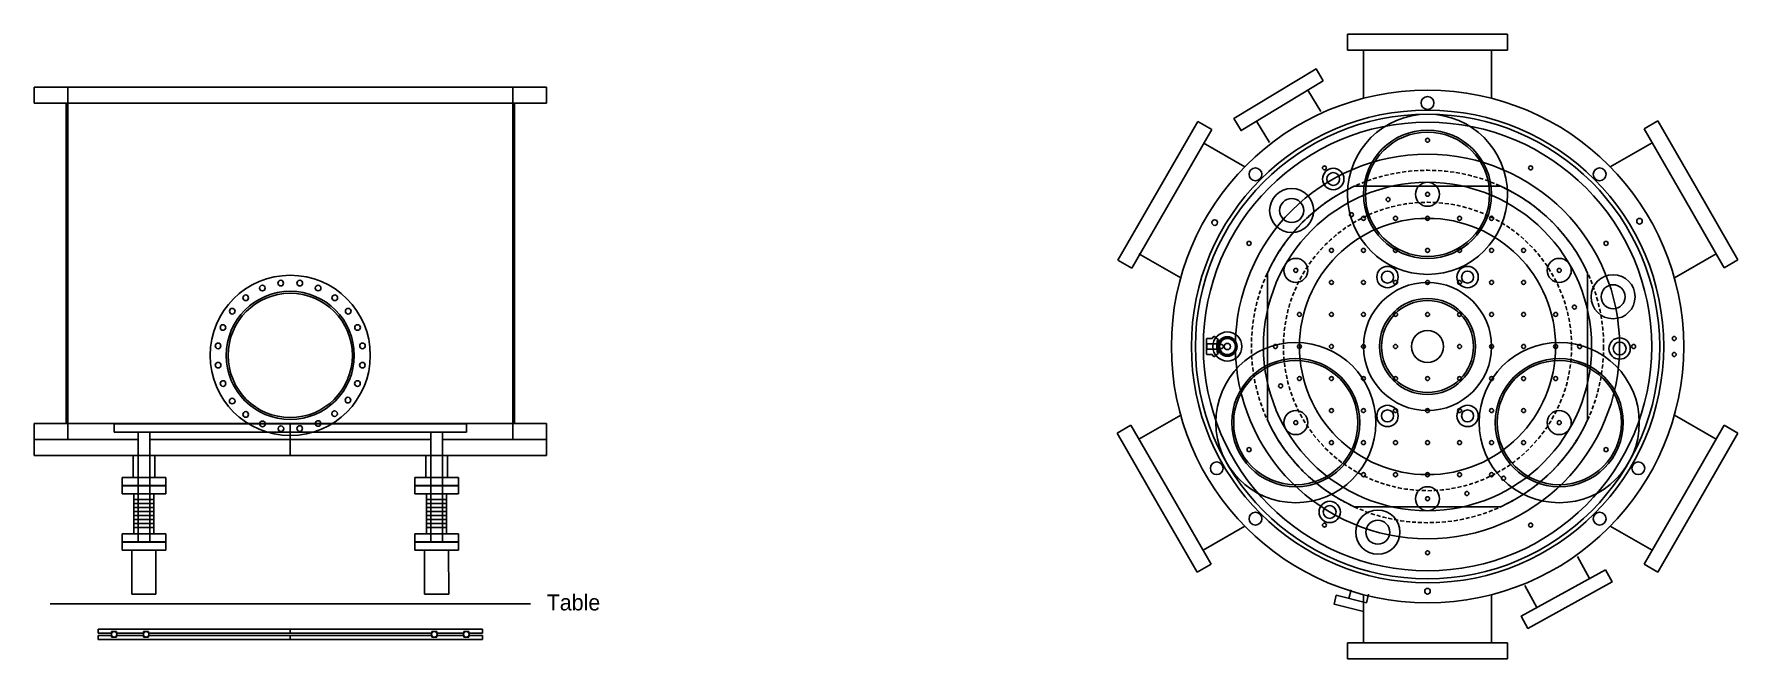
# Model space of a CAD drawing. Header units: inches. Extents: x -116 to 250, y -199 to 80.
# Drawn here: x -16.3 to 90.1, y -102.7 to -63.7 of the extents above; entities that cross this region are included whole.
import ezdxf

# ---------------------------------------------------------------- set-up
doc = ezdxf.new("R2010")
doc.units = ezdxf.units.IN
doc.header["$MEASUREMENT"] = 0
doc.linetypes.add('DASHED2', pattern=[0.375, 0.25, -0.125])
doc.linetypes.add('HIDDEN2', pattern=[0.1875, 0.125, -0.0625])

msp = doc.modelspace()

# ---------------------------------------------------------------- linework, layer by layer
at = {"color": 4}
for p, q in [((70.70465, -63.70123), (65.70465, -63.70123)), ((65.70465, -64.70123), (65.70465, -63.70123)), ((70.70465, -63.70123), (75.70465, -63.70123)), ((75.70465, -64.70123), (75.70465, -63.70123)), ((70.70465, -64.70123), (65.70465, -64.70123)), ((66.70465, -64.70123), (66.70465, -67.70929)), ((70.70465, -64.70123), (75.70465, -64.70123)), ((74.70465, -64.70123), (74.70465, -67.70929)), ((61.17296, -67.41869), (61.17296, -67.41869)), ((63.23031, -67.19837), (64.03808, -68.53587)), ((53.86797, -73.48056), (56.36797, -69.15044)), ((57.23399, -69.65044), (56.36797, -69.15044)), ((60.02031, -69.13702), (60.82808, -70.47452)), ((84.22612, -69.6211), (85.09214, -69.1211)), ((87.59214, -73.45123), (85.09214, -69.1211)), ((54.73399, -73.98056), (57.23399, -69.65044)), ((86.72612, -73.95123), (84.22612, -69.6211)), ((56.68318, -70.48712), (59.28824, -71.99116)), ((84.72612, -70.48712), (82.12106, -71.99116)), ((84.72612, -70.48712), (82.12106, -71.99116)), ((53.86797, -73.48056), (51.36797, -77.81069)), ((54.73399, -73.98056), (52.23399, -78.31069)), ((86.72612, -73.95123), (89.22612, -78.28135)), ((87.59214, -73.45123), (90.09214, -77.78135)), ((52.68318, -77.41533), (55.28824, -78.91936)), ((88.72612, -77.41533), (86.12106, -78.91936)), ((88.72612, -77.41533), (86.12106, -78.91936)), ((52.23399, -78.31069), (51.36797, -77.81069)), ((89.22612, -78.28135), (90.09214, -77.78135)), ((52.18318, -88.1211), (51.31715, -88.6211)), ((54.68318, -92.45123), (52.18318, -88.1211)), ((52.68318, -88.98712), (55.28824, -87.48309)), ((88.72612, -88.98712), (86.12106, -87.48309)), ((88.72612, -88.98712), (86.12106, -87.48309)), ((86.72612, -92.45123), (89.22612, -88.1211)), ((89.22612, -88.1211), (90.09214, -88.6211)), ((53.81715, -92.95123), (51.31715, -88.6211)), ((87.59214, -92.95123), (90.09214, -88.6211)), ((54.68318, -92.45123), (57.18318, -96.78135)), ((86.72612, -92.45123), (84.22612, -96.78135)), ((53.81715, -92.95123), (56.31715, -97.28135)), ((87.59214, -92.95123), (85.09214, -97.28135)), ((56.68318, -95.91533), (59.28824, -94.41129)), ((84.72612, -95.91533), (82.12106, -94.41129)), ((84.72612, -95.91533), (82.12106, -94.41129)), ((57.18318, -96.78135), (56.31715, -97.28135)), ((80.82636, -97.67562), (80.07193, -96.30731)), ((84.22612, -96.78135), (85.09214, -97.28135)), ((65.79606, -98.93043), (65.93349, -98.38498)), ((66.70465, -101.70123), (66.70465, -98.69316)), ((66.88697, -99.20529), (67.0244, -98.65984)), ((74.70465, -101.70123), (74.70465, -98.69316)), ((77.54244, -99.48624), (76.78801, -98.11794)), ((70.70465, -101.70123), (65.70465, -101.70123)), ((65.70465, -101.70123), (65.70465, -102.70123)), ((70.70465, -101.70123), (75.70465, -101.70123)), ((75.70465, -101.70123), (75.70465, -102.70123)), ((70.70465, -102.70123), (65.70465, -102.70123)), ((70.70465, -102.70123), (75.70465, -102.70123))]:
    msp.add_line(p, q, dxfattribs=at)
for p, q in [((-16.32858, -67.00716), (-16.32858, -68.00716)), ((-16.32858, -67.00716), (15.67142, -67.00716)), ((-16.32858, -67.00716), (15.67142, -67.00716)), ((-14.22858, -89.00716), (-14.22858, -67.00716)), ((13.57142, -89.00716), (13.57142, -67.00716)), ((15.67142, -68.00716), (15.67142, -67.00716)), ((-16.32858, -68.00716), (15.67142, -68.00716)), ((-14.32858, -88.00716), (-14.32858, -68.00716)), ((13.67142, -88.00716), (13.67142, -68.00716)), ((56.92512, -82.7091), (56.90544, -82.72879)), ((56.90544, -82.72879), (56.90544, -83.67367)), ((57.25307, -82.7091), (56.92512, -82.7091)), ((57.35977, -82.54906), (57.25307, -82.7091)), ((57.6389, -82.76914), (57.35977, -82.54906)), ((57.57473, -82.8656), (57.6389, -82.76914)), ((57.57473, -83.53685), (57.57473, -82.8656)), ((57.6389, -83.63331), (57.6389, -82.76914)), ((56.92512, -83.04375), (56.90544, -83.02406)), ((56.90544, -83.37839), (56.92512, -83.35871)), ((56.90544, -83.67367), (56.92512, -83.69335)), ((57.55504, -83.04375), (56.92512, -83.04375)), ((56.92512, -83.35871), (56.92512, -83.04375)), ((57.55504, -83.35871), (56.92512, -83.35871)), ((56.92512, -83.69335), (57.25307, -83.69335)), ((57.25307, -83.69335), (57.35977, -83.85339)), ((57.35977, -83.85339), (57.6389, -83.63331)), ((57.55504, -83.04375), (57.57473, -83.02406)), ((57.55504, -83.35871), (57.55504, -83.04375)), ((57.57473, -83.37839), (57.55504, -83.35871)), ((57.6389, -83.63331), (57.57473, -83.53685)), ((-16.32858, -88.00716), (-2.96249, -88.00716)), ((-16.32858, -88.00716), (-16.32858, -89.00716)), ((-11.32858, -88.53841), (-11.32858, -88.03841)), ((10.67142, -88.03841), (-11.32858, -88.03841)), ((-0.32858, -88.03841), (-6.40128, -88.03841)), ((-2.96249, -88.00716), (2.30534, -88.00716)), ((-0.32858, -88.03841), (5.74412, -88.03841)), ((-0.32858, -88.03841), (-0.32858, -90.00716)), ((2.30534, -88.00716), (15.67142, -88.00716)), ((10.67142, -88.03841), (10.67142, -88.53841)), ((15.67142, -88.00716), (15.67142, -89.00716)), ((-16.32858, -89.00716), (-9.82858, -89.00716)), ((-16.32858, -89.00716), (-9.82858, -89.00716)), ((-16.32858, -89.00716), (-16.32858, -90.00716)), ((-14.22858, -89.00716), (-11.32858, -89.00716)), ((-9.82858, -88.53841), (-11.32858, -88.53841)), ((-11.32858, -89.00716), (-9.82858, -89.00716)), ((-9.82858, -95.41341), (-9.82858, -88.53841)), ((-9.09858, -88.53841), (-9.82858, -88.53841)), ((-9.09858, -95.41341), (-9.09858, -88.53841)), ((10.67142, -88.53841), (-9.09858, -88.53841)), ((-9.09858, -89.00716), (8.44507, -89.00716)), ((-9.09858, -89.00716), (8.44507, -89.00716)), ((8.44952, -95.40731), (8.44474, -88.53232)), ((9.17952, -95.40681), (9.17474, -88.53181)), ((9.17507, -89.00716), (15.67142, -89.00716)), ((9.17507, -89.00716), (15.67142, -89.00716)), ((15.67142, -89.00716), (15.67142, -90.00716)), ((-16.32858, -90.00716), (15.67142, -90.00716)), ((-10.14108, -91.38216), (-10.14108, -90.00716)), ((-8.78608, -91.38216), (-8.78608, -90.00716)), ((8.13422, -91.37628), (8.13326, -90.00128)), ((9.48922, -91.37534), (9.48826, -90.00034)), ((-8.09858, -91.38216), (-10.82858, -91.38216)), ((-10.82858, -91.38216), (-10.14108, -91.38216)), ((-10.82858, -91.88216), (-10.82858, -91.38216)), ((-8.09858, -91.38216), (-8.78608, -91.38216)), ((-8.09858, -91.88216), (-8.09858, -91.38216)), ((7.44672, -91.37676), (10.17672, -91.37486)), ((7.44672, -91.37676), (8.13422, -91.37628)), ((7.44706, -91.87676), (7.44672, -91.37676)), ((10.17672, -91.37486), (9.48922, -91.37534)), ((10.17706, -91.87486), (10.17672, -91.37486)), ((-10.82858, -91.88216), (-8.09858, -91.88216)), ((-10.82858, -91.89778), (-10.82858, -91.88216)), ((-8.09858, -91.89778), (-10.82858, -91.89778)), ((-10.82858, -91.89778), (-10.82858, -92.39778)), ((-10.82858, -92.39778), (-8.09858, -92.39778)), ((-10.82858, -92.39778), (-10.08858, -92.39778)), ((-10.08858, -92.39778), (-10.08858, -94.89778)), ((-8.09858, -92.39778), (-8.83858, -92.39778)), ((-8.83858, -94.89778), (-8.83858, -92.39778)), ((-8.09858, -91.88216), (-8.09858, -91.89778)), ((-8.09858, -92.39778), (-8.09858, -91.89778)), ((10.17706, -91.87486), (7.44706, -91.87676)), ((7.44706, -91.87676), (7.44707, -91.89238)), ((7.44707, -91.89238), (10.17707, -91.89049)), ((7.44742, -92.39238), (7.44707, -91.89238)), ((10.17742, -92.39049), (7.44742, -92.39238)), ((7.44742, -92.39238), (8.18742, -92.39187)), ((8.18916, -94.89187), (8.18742, -92.39187)), ((10.17742, -92.39049), (9.43742, -92.391)), ((9.43742, -92.391), (9.43916, -94.891)), ((10.17707, -91.89049), (10.17706, -91.87486)), ((10.17707, -91.89049), (10.17742, -92.39049)), ((-10.08858, -92.75947), (-8.83858, -92.75947)), ((-10.08858, -92.75947), (-8.83858, -92.75947)), ((-10.08858, -93.00947), (-8.83858, -93.00947)), ((-10.08858, -93.25947), (-8.83858, -93.25947)), ((-10.08858, -93.50947), (-8.83858, -93.50947)), ((9.43767, -92.75269), (8.18767, -92.75356)), ((9.43767, -92.75269), (8.18767, -92.75356)), ((9.43785, -93.00269), (8.18785, -93.00356)), ((9.43802, -93.25269), (8.18802, -93.25356)), ((9.43819, -93.50269), (8.18819, -93.50356)), ((-10.08858, -93.75947), (-8.83858, -93.75947)), ((-10.08858, -94.00947), (-8.83858, -94.00947)), ((-10.08858, -94.00947), (-8.83858, -94.00947)), ((-10.08858, -94.25947), (-8.83858, -94.25947)), ((-10.08858, -94.25947), (-8.83858, -94.25947)), ((-10.08858, -94.50947), (-8.83858, -94.50947)), ((9.43837, -93.75269), (8.18837, -93.75356)), ((9.43854, -94.00269), (8.18854, -94.00356)), ((9.43854, -94.00269), (8.18854, -94.00356)), ((9.43871, -94.25269), (8.18871, -94.25356)), ((9.43871, -94.25269), (8.18871, -94.25356)), ((9.43889, -94.50269), (8.18889, -94.50356)), ((-10.08858, -94.89778), (-10.82858, -94.89778)), ((-10.82858, -94.89778), (-10.82858, -95.39778)), ((-10.82858, -95.39778), (-8.09858, -95.39778)), ((-10.82858, -95.39778), (-10.82858, -95.41341)), ((-10.82858, -95.41341), (-8.09858, -95.41341)), ((-10.82858, -95.91341), (-10.82858, -95.41341)), ((-10.82858, -95.41341), (-9.82858, -95.41341)), ((-8.83858, -94.89778), (-10.08858, -94.89778)), ((-8.09858, -95.41341), (-9.09858, -95.41341)), ((-8.09858, -94.89778), (-8.83858, -94.89778)), ((-8.09858, -95.39778), (-8.09858, -94.89778)), ((-8.09858, -95.41341), (-8.09858, -95.39778)), ((-8.09858, -95.41341), (-8.09858, -95.91341)), ((7.44916, -94.89238), (8.18916, -94.89187)), ((7.4495, -95.39238), (7.44916, -94.89238)), ((10.1795, -95.39049), (7.4495, -95.39238)), ((7.44952, -95.40801), (7.4495, -95.39238)), ((10.17952, -95.40611), (7.44952, -95.40801)), ((7.44952, -95.40801), (8.44952, -95.40731)), ((7.44952, -95.40801), (7.44986, -95.90801)), ((8.18916, -94.89187), (9.43916, -94.891)), ((10.17952, -95.40611), (9.17952, -95.40681)), ((9.43916, -94.891), (10.17916, -94.89049)), ((10.17916, -94.89049), (10.1795, -95.39049)), ((10.1795, -95.39049), (10.17952, -95.40611)), ((10.17986, -95.90611), (10.17952, -95.40611)), ((-8.09858, -95.91341), (-10.82858, -95.91341)), ((-10.82858, -95.91341), (-10.21358, -95.91341)), ((-10.21358, -95.91341), (-10.21358, -98.66341)), ((-8.09858, -95.91341), (-8.71358, -95.91341)), ((-8.71358, -98.66341), (-8.71358, -95.91341)), ((7.44986, -95.90801), (10.17986, -95.90611)), ((7.44986, -95.90801), (8.06486, -95.90758)), ((8.06677, -98.65758), (8.06486, -95.90758)), ((10.17986, -95.90611), (9.56486, -95.90654)), ((9.56486, -95.90654), (9.56677, -98.65654)), ((-10.21358, -98.66341), (-8.71358, -98.66341)), ((9.56677, -98.65654), (8.06677, -98.65758)), ((-0.32858, -99.25716), (-15.32858, -99.25716)), ((-0.32858, -99.25716), (14.67142, -99.25716)), ((-12.32858, -100.84728), (11.67142, -100.84728)), ((-12.32858, -101.09728), (-12.32858, -100.84728)), ((-11.48483, -101.09728), (-12.32858, -101.09728)), ((-11.48483, -100.99701), (-11.17233, -100.99701)), ((-11.48483, -100.99701), (-11.48483, -101.09728)), ((-11.17233, -101.09728), (-11.17233, -100.99701)), ((-9.48483, -101.09728), (-11.17233, -101.09728)), ((-9.48483, -100.99701), (-9.17233, -100.99701)), ((-9.48483, -100.99701), (-9.48483, -101.09728)), ((-9.17233, -101.09728), (-9.17233, -100.99701)), ((8.51517, -101.09728), (-9.17233, -101.09728)), ((-7.82858, -100.84728), (-7.45588, -100.84728)), ((-7.20128, -100.84728), (-6.65588, -100.84728)), ((-6.40128, -100.84728), (5.74412, -100.84728)), ((-0.32858, -101.09728), (-0.32858, -100.84728)), ((5.99872, -100.84728), (6.54412, -100.84728)), ((9.17142, -100.84728), (8.17142, -100.84728)), ((8.82767, -100.99701), (8.51517, -100.99701)), ((8.51517, -101.09728), (8.51517, -100.99701)), ((8.82767, -100.99701), (8.82767, -101.09728)), ((10.51517, -101.09728), (8.82767, -101.09728)), ((10.82767, -100.99701), (10.51517, -100.99701)), ((10.51517, -101.09728), (10.51517, -100.99701)), ((10.82767, -100.99701), (10.82767, -101.09728)), ((11.67142, -101.09728), (10.82767, -101.09728)), ((11.67142, -100.84728), (11.67142, -101.09728)), ((-12.32858, -101.49049), (-12.32858, -101.24049)), ((-12.32858, -101.24049), (-11.48483, -101.24049)), ((11.67142, -101.49049), (-12.32858, -101.49049)), ((-11.48483, -101.34076), (-11.48483, -101.24049)), ((-11.48483, -101.34076), (-11.17233, -101.34076)), ((-11.32858, -101.49049), (10.67142, -101.49049)), ((-11.17233, -101.24049), (-9.48483, -101.24049)), ((-11.17233, -101.24049), (-11.17233, -101.34076)), ((-9.82858, -101.49049), (-8.82858, -101.49049)), ((-9.48483, -101.34076), (-9.48483, -101.24049)), ((-9.48483, -101.34076), (-9.17233, -101.34076)), ((-9.17233, -101.24049), (8.51517, -101.24049)), ((-9.17233, -101.24049), (-9.17233, -101.34076)), ((-6.65588, -101.49049), (-7.20128, -101.49049)), ((5.74412, -101.49049), (-6.40128, -101.49049)), ((-0.32858, -101.24049), (-0.32858, -101.49049)), ((6.54412, -101.49049), (5.99872, -101.49049)), ((7.17142, -101.49049), (6.79872, -101.49049)), ((8.51517, -101.24049), (8.51517, -101.34076)), ((8.82767, -101.34076), (8.51517, -101.34076)), ((8.82767, -101.24049), (10.51517, -101.24049)), ((8.82767, -101.34076), (8.82767, -101.24049)), ((10.51517, -101.24049), (10.51517, -101.34076)), ((10.82767, -101.34076), (10.51517, -101.34076)), ((10.82767, -101.24049), (11.67142, -101.24049)), ((10.82767, -101.34076), (10.82767, -101.24049)), ((11.67142, -101.24049), (11.67142, -101.49049))]:
    msp.add_line(p, q)
at = {"color": 2}
for p, q in [((66.12207, -73.20123), (75.28722, -73.20123)), ((60.70465, -78.61865), (60.70465, -87.7838)), ((80.70465, -78.61865), (80.70465, -87.7838)), ((66.12207, -93.20123), (75.28722, -93.20123))]:
    msp.add_line(p, q, dxfattribs=at)
at = {"color": 4}
for points in [[(64.19332, -66.61678), (59.05731, -69.71861), (58.60495, -68.96961), (63.74096, -65.86777)], [(81.81154, -97.13243), (76.55726, -100.02943), (76.97974, -100.79567), (82.23401, -97.89868)]]:
    msp.add_lwpolyline(points, close=True, dxfattribs=at)
msp.add_lwpolyline([(66.88697, -99.20529), (65.00819, -98.73192), (64.87076, -99.27737), (66.70465, -99.73943)], dxfattribs=at)
for centre, radius in [((70.70465, -83.20123), 16), ((70.70465, -83.20123), 14.75), ((70.70465, -83.20123), 14.5), ((70.70465, -83.20123), 14), ((57.41508, -75.46953), 0.175), ((83.94513, -75.38183), 0.175), ((86.11318, -82.70123), 0.125), ((86.11318, -83.70123), 0.125), ((70.70465, -98.47623), 0.175)]:
    msp.add_circle(centre, radius, dxfattribs=at)
at = {"color": 1}
for centre, radius in [((70.70465, -83.20123), 16), ((70.70465, -68.00123), 0.4), ((70.70465, -73.70123), 5), ((70.70465, -73.70123), 4), ((70.70465, -73.70123), 3.88), ((59.95662, -72.4532), 0.4), ((64.8138, -72.74666), 0.667), ((64.8138, -72.74666), 0.4), ((81.45267, -72.4532), 0.4), ((62.21937, -74.71594), 1.375), ((62.21937, -74.71594), 0.75), ((68.20465, -78.8711), 0.667), ((68.20465, -78.8711), 0.375), ((73.20465, -78.8711), 0.667), ((73.20465, -78.8711), 0.375), ((82.29576, -80.0954), 1.375), ((70.70465, -83.20123), 4), ((82.29576, -80.0954), 0.75), ((70.70465, -83.20123), 3), ((62.47741, -87.95123), 5), ((78.93189, -87.95123), 5), ((82.70399, -83.32689), 0.667), ((82.70399, -83.32689), 0.4), ((62.47741, -87.95123), 4), ((62.47741, -87.95123), 3.88), ((78.93189, -87.95123), 4), ((78.93189, -87.95123), 3.88), ((68.20465, -87.53135), 0.667), ((68.20465, -87.53135), 0.375), ((73.20465, -87.53135), 0.667), ((73.20465, -87.53135), 0.375), ((57.54106, -90.80123), 0.4), ((83.86823, -90.80123), 0.4), ((59.95662, -93.94925), 0.4), ((64.59615, -93.53013), 0.667), ((64.59615, -93.53013), 0.4), ((67.59882, -94.79233), 1.375), ((81.45267, -93.94925), 0.4), ((67.59882, -94.79233), 0.75)]:
    msp.add_circle(centre, radius, dxfattribs=at)
at = {"color": 3}
for centre, radius in [((70.70465, -83.20123), 14), ((70.70465, -70.32623), 0.125), ((64.26715, -72.05115), 0.125), ((77.14215, -72.05115), 0.125), ((70.70465, -83.20123), 10.25), ((70.70465, -73.70123), 0.75), ((68.24587, -74.02493), 0.125), ((65.95465, -74.97398), 0.125), ((59.55457, -76.76373), 0.125), ((59.55457, -76.76373), 0.125), ((81.85472, -76.76373), 0.125), ((62.47741, -78.45123), 0.75), ((78.93189, -78.45123), 0.75), ((70.70465, -83.20123), 2.8746), ((79.88094, -80.74244), 0.125), ((57.82965, -83.20123), 0.125), ((61.20465, -83.20123), 0.125), ((80.20465, -83.20123), 0.125), ((83.57965, -83.20123), 0.125), ((61.52835, -85.66001), 0.125), ((62.47741, -87.95123), 0.75), ((78.93189, -87.95123), 0.75), ((59.55457, -89.63873), 0.125), ((81.85472, -89.63873), 0.125), ((75.45465, -91.42847), 0.125), ((70.70465, -92.70123), 0.75), ((73.16343, -92.37752), 0.125), ((64.26715, -94.3513), 0.125), ((77.14215, -94.3513), 0.125), ((70.70465, -96.07623), 0.125)]:
    msp.add_circle(centre, radius, dxfattribs=at)
at = {"color": 6}
for radius in [12, 8]:
    msp.add_circle((70.70465, -83.20123), radius, dxfattribs=at)
at = {"linetype": 'DASHED2'}
for radius in [11, 9]:
    msp.add_circle((70.70465, -83.20123), radius, dxfattribs=at)
at = {"color": 2}
for centre, radius in [((70.70465, -73.70123), 0.125), ((66.70465, -75.20123), 0.125), ((68.70465, -75.20123), 0.125), ((70.70465, -75.20123), 0.125), ((72.70465, -75.20123), 0.125), ((74.70465, -75.20123), 0.125), ((64.70465, -77.20123), 0.125), ((66.70465, -77.20123), 0.125), ((68.70465, -77.20123), 0.125), ((70.70465, -77.20123), 0.125), ((72.70465, -77.20123), 0.125), ((74.70465, -77.20123), 0.125), ((76.70465, -77.20123), 0.125), ((62.47741, -78.45123), 0.125), ((78.93189, -78.45123), 0.125), ((64.70465, -79.20123), 0.125), ((66.70465, -79.20123), 0.125), ((68.70465, -79.20123), 0.125), ((70.70465, -79.20123), 0.125), ((72.70465, -79.20123), 0.125), ((74.70465, -79.20123), 0.125), ((76.70465, -79.20123), 0.125), ((62.70465, -81.20123), 0.125), ((64.70465, -81.20123), 0.125), ((66.70465, -81.20123), 0.125), ((68.70465, -81.20123), 0.125), ((70.70465, -81.20123), 0.125), ((72.70465, -81.20123), 0.125), ((74.70465, -81.20123), 0.125), ((76.70465, -81.20123), 0.125), ((78.70465, -81.20123), 0.125), ((70.70465, -83.20123), 1), ((62.70465, -83.20123), 0.125), ((64.70465, -83.20123), 0.125), ((66.70465, -83.20123), 0.125), ((68.70465, -83.20123), 0.125), ((72.70465, -83.20123), 0.125), ((74.70465, -83.20123), 0.125), ((76.70465, -83.20123), 0.125), ((78.70465, -83.20123), 0.125), ((62.70465, -85.20123), 0.125), ((64.70465, -85.20123), 0.125), ((66.70465, -85.20123), 0.125), ((68.70465, -85.20123), 0.125), ((70.70465, -85.20123), 0.125), ((72.70465, -85.20123), 0.125), ((74.70465, -85.20123), 0.125), ((76.70465, -85.20123), 0.125), ((78.70465, -85.20123), 0.125), ((64.70465, -87.20123), 0.125), ((66.70465, -87.20123), 0.125), ((68.70465, -87.20123), 0.125), ((70.70465, -87.20123), 0.125), ((72.70465, -87.20123), 0.125), ((74.70465, -87.20123), 0.125), ((76.70465, -87.20123), 0.125), ((62.47741, -87.95123), 0.125), ((78.93189, -87.95123), 0.125), ((64.70465, -89.20123), 0.125), ((66.70465, -89.20123), 0.125), ((68.70465, -89.20123), 0.125), ((70.70465, -89.20123), 0.125), ((72.70465, -89.20123), 0.125), ((74.70465, -89.20123), 0.125), ((76.70465, -89.20123), 0.125), ((66.70465, -91.20123), 0.125), ((68.70465, -91.20123), 0.125), ((70.70465, -91.20123), 0.125), ((72.70465, -91.20123), 0.125), ((74.70465, -91.20123), 0.125), ((70.70465, -92.70123), 0.125)]:
    msp.add_circle(centre, radius, dxfattribs=at)
for centre, radius in [((-0.32858, -83.75716), 5), ((-0.32858, -83.75716), 4), ((-2.06979, -79.55351), 0.175), ((-0.92247, -79.24608), 0.175), ((0.26532, -79.24608), 0.175), ((1.41263, -79.55351), 0.175), ((-0.32858, -83.75716), 3.88), ((-3.94878, -81.00023), 0.175), ((-3.10889, -80.16034), 0.175), ((2.45173, -80.16034), 0.175), ((3.29163, -81.00023), 0.175), ((-4.53223, -82.01595), 0.175), ((3.87507, -82.01595), 0.175), ((-4.83965, -83.16326), 0.175), ((4.1825, -83.16326), 0.175), ((58.20465, -83.20123), 0.91023), ((58.20465, -83.20123), 0.60531), ((58.20465, -83.20123), 0.53878), ((58.20465, -83.20123), 0.5), ((58.20465, -83.20123), 0.19685), ((-4.83367, -84.36657), 0.175), ((4.17651, -84.36657), 0.175), ((-4.52624, -85.51388), 0.175), ((3.86909, -85.51388), 0.175), ((-3.95366, -86.60829), 0.175), ((2.4416, -87.39402), 0.175), ((3.27606, -86.54873), 0.175), ((-3.10837, -87.44275), 0.175), ((-2.05946, -88.03247), 0.175), ((-0.91019, -88.33249), 0.175), ((0.26113, -88.32236), 0.175), ((1.40644, -88.00754), 0.175), ((-11.32858, -101.16889), 0.17188), ((-11.32858, -101.16889), 0.17188), ((-9.32858, -101.16889), 0.17188), ((-9.32858, -101.16889), 0.17188), ((8.67142, -101.16889), 0.17188), ((8.67142, -101.16889), 0.17188), ((10.67142, -101.16889), 0.17188), ((10.67142, -101.16889), 0.17188)]:
    msp.add_circle(centre, radius)
at = {"linetype": 'HIDDEN2'}
msp.add_circle((58.20465, -83.20123), 0.59055, dxfattribs=at)
at = {"color": 2}
for start, end in [(114.6199773, 155.3800227), (24.6199773, 65.3800227), (204.6199773, 245.3800227), (294.6199773, 335.3800227)]:
    msp.add_arc((70.70465, -83.20123), 11, start, end, dxfattribs=at)

# ---------------------------------------------------------------- texts
msp.add_text('Table', height=1).set_placement((15.69082, -99.67718))

doc.saveas('drawing.dxf')
